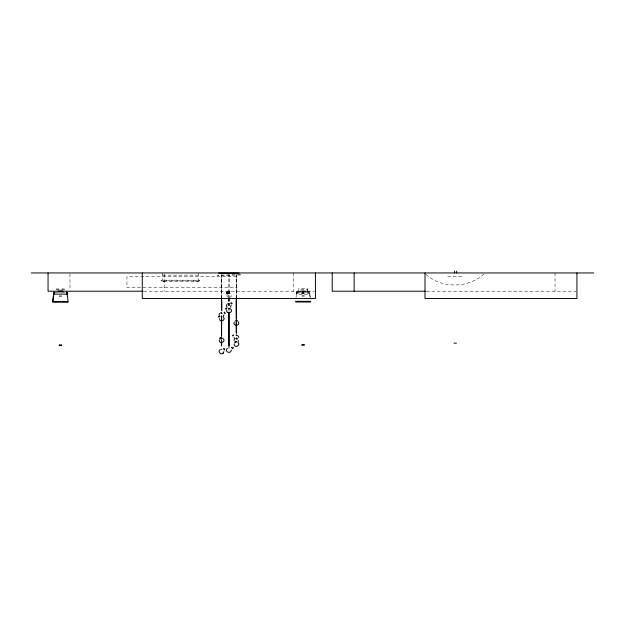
<?xml version="1.0" encoding="UTF-8"?>
<svg xmlns="http://www.w3.org/2000/svg" width="625" height="625" viewBox="0 0 625 625"><rect width="100%" height="100%" fill="white"/><g stroke="black" fill="none" stroke-linecap="round" stroke-linejoin="round"><path stroke-width="0.47" stroke-dasharray="3.12 2.34" d="M229.477 292.875L229.336 293.703L228.688 293.703L228.742 293.031M228.586 292.875L228.57 292.242M229.422 292.141L229.398 292.977M227.109 294.211L226.852 293.047A0.844 0.641 -36.2 0 1 227.281 292.609M226.5 293.109L227.211 292.094M226.914 293.375L226.812 292.633M227.82 292.656L227.258 292.203M227.945 292.836L227.312 292.609M227.547 293.258L227.906 292.727L227.438 293.805L226.344 293.102L227.422 293.82L228.07 292.719M228.148 293.117L227.703 292.016M296.023 297.461L296.938 291.414L309.539 291.461L310.266 297.461M296.727 292.516L309.234 292.312L309.438 294.305L296.727 294.305L296.992 291.633L309.5 291.836L309.5 293.625L296.789 293.625M228.055 293.594L227.133 293.93L226.266 292.953M229.492 292.242L229.125 291.438L228.672 291.953M227.359 291.844L226.477 292.172L226.391 293.117M226.414 292.711L227.023 291.836L228.094 292.555M226.602 292.727L226.938 293.633M227.789 292.555L227.031 293.289M228.039 292.75L227.195 291.828L226.289 292.898M228.18 293.422L228.281 293.047A0.844 0.641 -36.2 0 0 228.055 292.609L228.109 292.664M302.266 291.633L302.039 293.445L304.125 293.445L303.961 292.312M227.117 294.125L226.953 296.312L228.43 297.695M226.469 292.539L226.875 292.008M226.734 292.906L227.406 292.367M227.688 292.758L227.234 293.211M227.875 293.016L227.016 293.578L226.469 293.219M226.742 292.539L227.609 292.336M227.836 293.281L227.086 293.672M483.93 274.078C467.906 288.531 441.523 288.688 425.547 274.078M226.938 292.094L227.344 291.977M229.562 297.711C235.172 294.68 227.32 292.328 228.18 292.93M307.242 291.219L307.461 289.227L298.695 289.227M221.555 297.945L221.664 274.852L221.719 297.344M221.688 274.852L221.633 297.945M228.875 298.023L229.055 274.852L229.023 298.023M236.352 298.266L236.406 274.852L236.211 298.266M236.391 274.852L236.445 297.656M162.602 275.148L198.039 275.148M236.523 276.609L126.945 276.609L126.945 287.57L236.523 287.57M447.656 276.758L462.055 276.758M196.969 281.844L197.523 281.414M56.102 289.023L64.867 289.023M56 289.18L64.773 289.18M143.68 291.219L314.453 291.219M426.305 291.219L575.977 291.219M228.922 291.438L229.258 291.867M54.703 292.273L58.031 292.273M62.742 292.273L64.734 292.273M304.023 292.438L302.102 292.766L304.188 292.766L304.023 291.633M228.625 293.109L229.383 293.07M302.203 293.117L303.961 293.117M301.875 295.492L304.375 295.492M59.211 295.984L61.719 295.984M59.117 296.133L61.617 296.133M301.812 296.18L304.312 296.18M227.383 292.086L227.766 292.383M298.914 291.219L298.758 288.539L307.523 288.539L307.305 290.539L298.758 290.32M310.07 297.18L309.289 292.094L296.875 292.094L296.508 294.289M555.031 272.953L555.031 291.219M305.484 290.539L305.484 291.414M305.422 291.219L305.422 292.094M300.805 290.539L300.742 292.094M293.508 272.953L293.508 291.219M229.023 309.828L229.023 311.484M221.633 339.586L221.633 341.711M221.484 339.586L221.484 341.711M198.945 280.828L198.945 281.414L161.688 281.414L161.688 280.828M198.398 272.953L198.398 280.172M197.398 281.398L197.398 281.844M196.961 281.398L197.078 281.852M195.656 280.828L195.656 281.414M164.977 280.828L164.977 281.414M164.203 273.914L164.203 291.219M163.555 281.414L163.555 281.852L163 281.414M163.438 281.414L163.438 281.852M163.109 281.414L163.109 281.852M162.234 272.953L162.234 280.172M69.969 273.914L69.969 290.258M240.594 274.859L217.219 275.219L240.594 274.859M199.492 280.172L161.141 280.172L161.141 280.828L199.492 280.828L199.492 280.172"/><path stroke-width="0.94" d="M238.531 340.602L237.898 342.391C241.586 345.688 233.484 348.742 234.203 343.766M232.812 335.5L232.875 336.086L233.477 334.734M219.07 314.906L219.414 313.656L220.367 312.906M233.648 348.109L233.719 347.469M235.383 341.312L235.75 341.406A0.844 0.68 -29.4 0 1 236.023 341.852L235.078 342.758L234.523 341.852M232.078 303.789L231.477 304.055M224.078 350L224.633 350L224.516 349.18A0.844 0.477 50.8 0 0 224.086 348.742M233.906 340.453L234.477 339.172M220.391 337.516L220.75 337.609A0.844 0.664 -33 0 1 220.992 338.055L220.047 338.961L219.531 338.055M231.125 305.422L230.43 307.25M236.508 337.906A0.844 0.703 19.4 0 0 236.188 338.344L237.086 339.258L237.75 338.344M219.164 317.164L218.492 317L218.703 316.352A0.844 0.492 -50.2 0 1 219.133 315.914L219.719 315.914A0.844 0.492 -50.2 0 1 219.789 316.352L219.719 316.539M219.414 318.758C219.617 323.125 226.289 320.164 223.445 317.016M219.406 339.812C218.516 345.289 227.258 341.375 222.719 338.352M52.719 301.969L53.859 292.234M52.812 301.812L53.914 292.266M223.758 351.664L223.43 352.656M226.406 309.07L225.758 309.188L225.93 308.375M54.055 292.375L54.031 294.266M237.336 320.727L236.562 321.633L235.742 320.727A0.844 0.719 3.9 0 1 235.945 320.398M231.328 350.062C230.859 354.844 223.742 351.367 227.359 348.227M234.367 321.969C232.219 326.625 240.984 325.984 238.25 321.711M223.883 314.898L223.414 316.125M223.398 352.719C221.609 356.172 216.875 351.289 220.242 349.484M225.117 313.227L224.836 313.492M227.32 303.703L226.43 305.352L227.039 307.117M232.562 348.391L232.391 348.539M236.117 320.289L236.937 320.289M228.875 312.805L228.984 346.461L229.023 312.805M31.25 272.953L593.75 272.953M218.664 273.102L239.148 273.102M58.148 291.023L62.828 291.023M143.18 291.219L48.055 291.219L48.055 272.953M425.328 291.219L332.227 291.219L332.227 272.953M58.148 291.898L62.828 291.898M54.617 294.109L66.844 294.109L66.844 292.32M295.695 301.328L310.594 301.328M53.039 301.812L67.938 301.812M52.938 301.969L67.836 301.969M295.633 302.008L310.531 302.008M228.656 303.266L229.219 303.266M229.328 308.359L228.617 308.398L229.359 308.398M221.703 312.664L221.242 312.703M221.477 313.297L221.898 313.297M221.477 313.336L221.898 313.336M221.227 316.375L221.961 316.375M236.469 319.117L236.352 299.57M236.656 335.164L236.008 335.164L236.703 335.203M221.789 338.039L221.234 338.039L221.875 338.078M236.516 338.336L235.891 338.367M236.305 338.961L236.008 338.961M236.008 341.875L236.719 341.875M453.953 343.164L456.453 343.164M301.875 344.586L304.375 344.586M59.211 345.07L61.719 345.07M59.117 345.227L61.617 345.227M301.812 345.266L304.312 345.266M228.742 347.828L229.219 347.828M221.242 349.211L221.977 349.211M66.539 292.273L66.742 294.266M237.562 335.406L238.859 337.406M224.055 348.742L223.508 348.742A0.844 0.477 50.8 0 0 223.43 349.008M230.359 308.672C234.57 312.445 226.008 314.875 226.641 310.227M232.469 348.211L231.766 347.305L231.93 347.836M225.055 313.047L224.234 312.141L224.328 312.859M234.094 337.586L234.43 338.445M230.914 303.43L230.852 303.242A0.844 0.461 51.4 0 1 230.891 302.805L231.422 302.805A0.844 0.461 51.4 0 1 231.906 303.242M66.812 292.219L66.961 294.242M68.055 301.969L67.062 292.266M576.945 272.953L576.945 298.523L425 298.523L425 272.953M456.68 271.086L456.68 272.953M454.586 271.086L454.586 272.953M354.141 272.953L354.141 291.219M315.422 272.953L315.422 298.523L142.289 298.523L142.289 272.953M236.445 300.297L236.445 318.172M236.391 321.695L236.391 333.125M236.211 299.57L236.211 319.141M236.25 321.695L236.25 333.125M229.023 298.914L229.023 301.133M229.023 303.852L229.023 305.578M228.945 298.156L228.875 301.133M228.875 303.852L228.875 305.578M221.719 300.875L221.719 310.359M221.633 299.992L221.633 310.711M221.672 316.094L221.633 336.047M221.633 342.328L221.633 345.875M221.555 298.633L221.484 310.711M221.523 316.094L221.484 336.047M221.484 342.328L221.484 345.875M226.875 308.375A0.844 0.43 -52.9 0 0 226.859 307.938L226.375 307.938A0.844 0.43 -52.9 0 0 225.906 308.375M223.555 352.422L223.266 352.969L223.555 352.422M228.742 308.992L229.312 309.031L228.695 308.992"/></g></svg>
